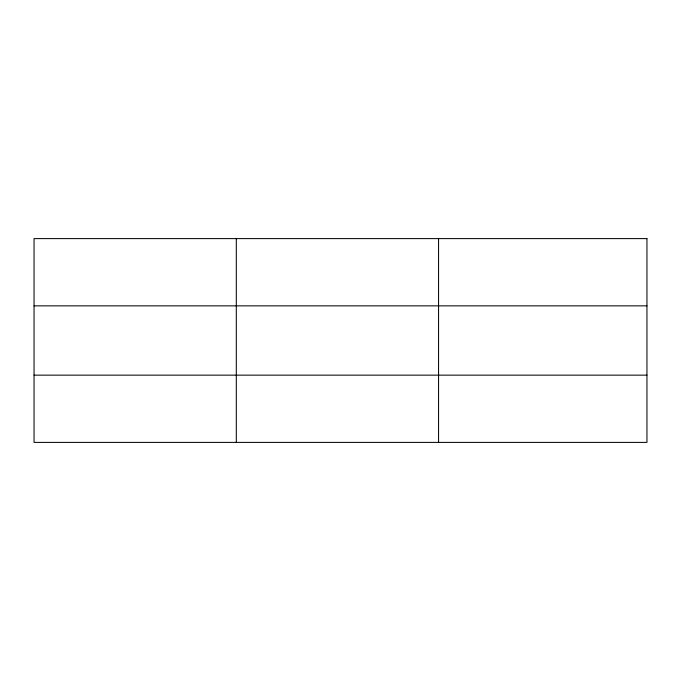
<?xml version="1.0" encoding="UTF-8"?>
<svg xmlns="http://www.w3.org/2000/svg" width="681" height="681" viewBox="0 0 681 681"><rect width="100%" height="100%" fill="white"/><g stroke="black" fill="none" stroke-linecap="round" stroke-linejoin="round"><path stroke-width="1.02" d="M236.307 442.395L236.307 238.605M438.564 442.395L438.564 238.605M34.05 305.854L646.95 305.854M34.05 375.146L646.95 375.146M646.95 238.605L646.95 442.395L34.05 442.395L34.05 238.605L646.95 238.605"/></g></svg>
